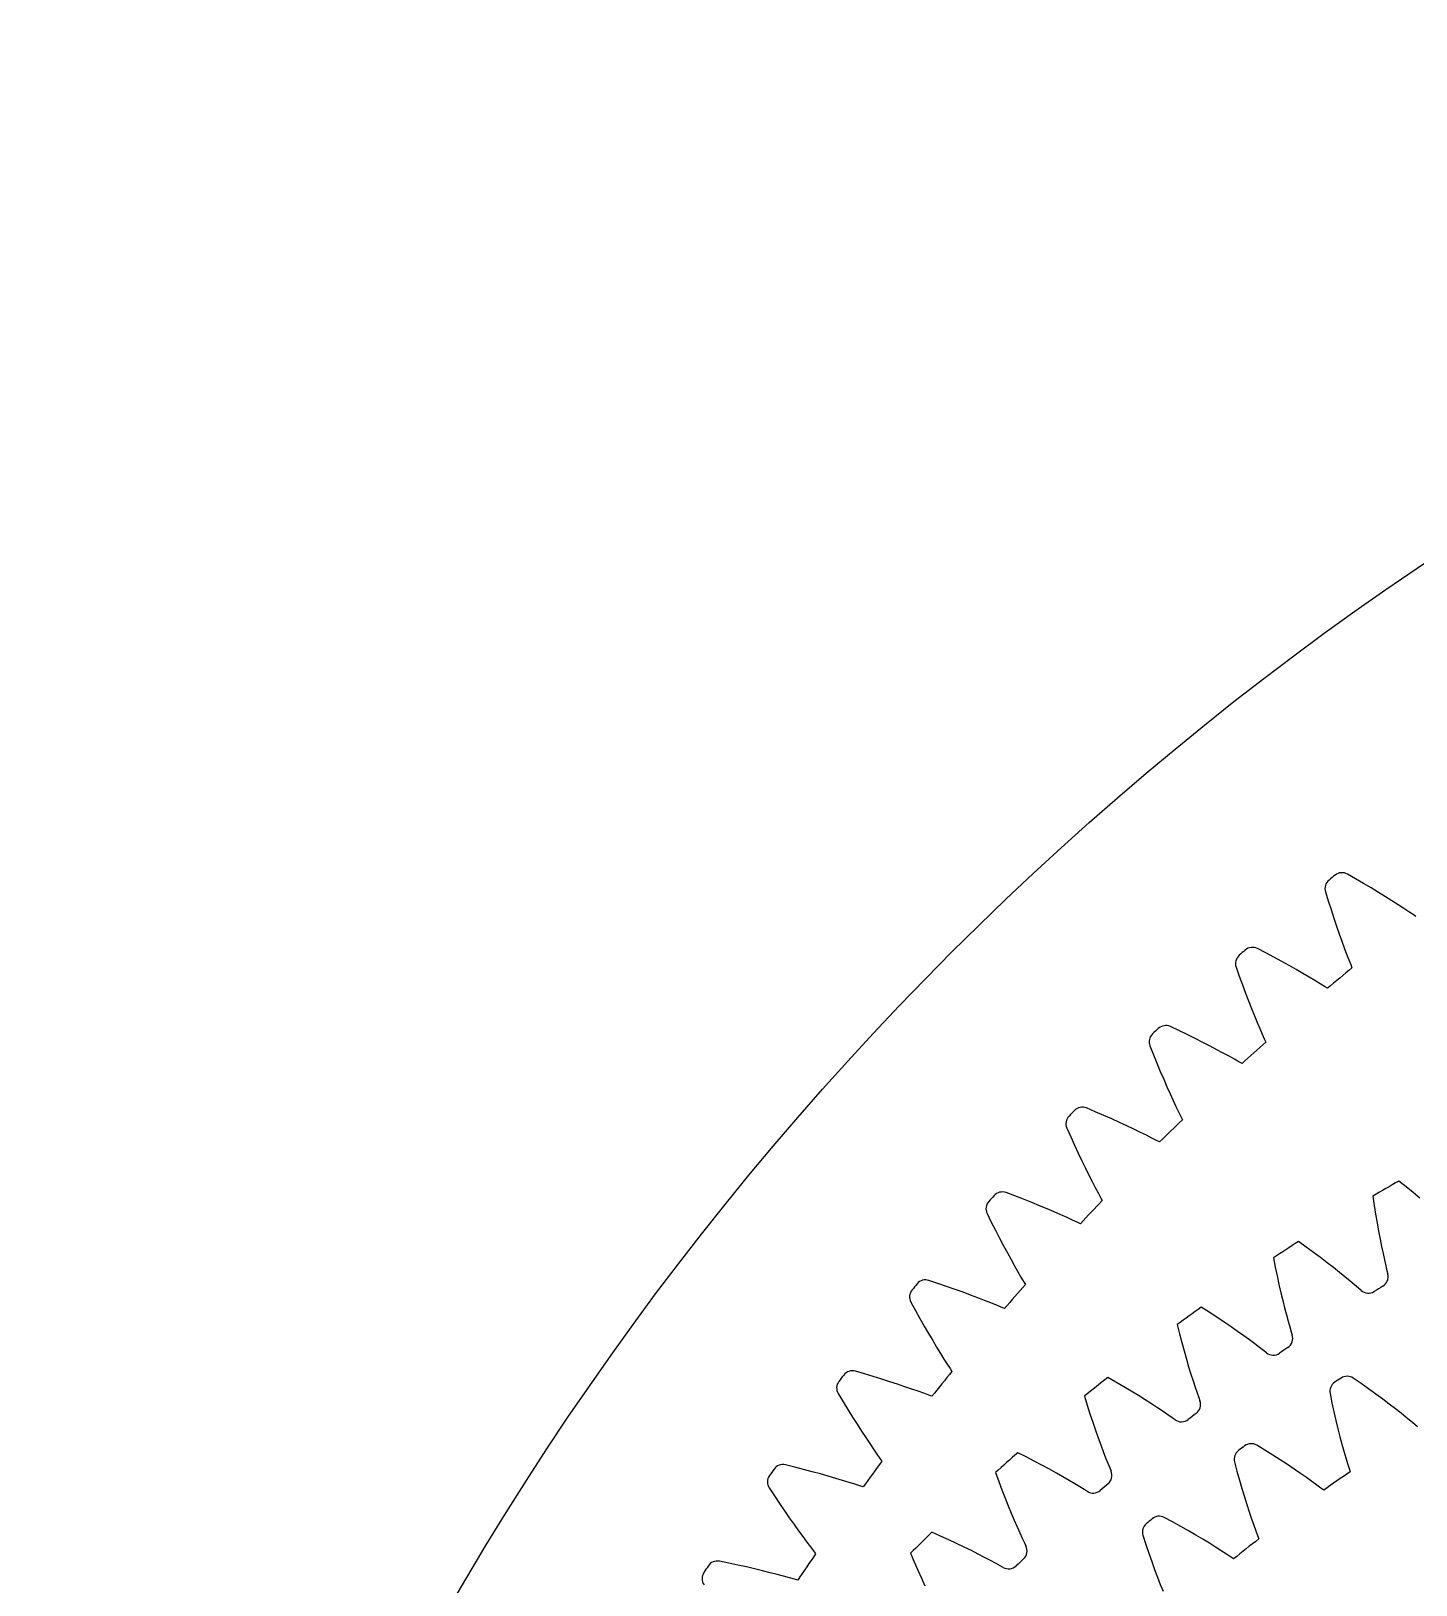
# Model space of a CAD drawing. Header units: millimetres. Extents: x -128 to 128, y -128 to 128.
# Drawn here: x -128.5 to -71.9, y 65 to 128.5 of the extents above; entities that cross this region are included whole.
import ezdxf

# ---------------------------------------------------------------- set-up
doc = ezdxf.new("R2010")
doc.units = ezdxf.units.MM

msp = doc.modelspace()

# ---------------------------------------------------------------- linework, layer by layer
at = {"layer": 'fixed_ring'}
for p, q in [((-74.35686, 93.848243), (-74.693144, 94.041944)), ((-74.032311, 93.658657), (-74.35686, 93.848243)), ((-73.720904, 93.473149), (-74.032311, 93.658657)), ((-73.423333, 93.292464), (-73.720904, 93.473149)), ((-75.594689, 93.318787), (-75.478569, 92.948486)), ((-75.478569, 92.948486), (-75.36392, 92.590533)), ((-73.140483, 93.117501), (-73.423333, 93.292464)), ((-72.873517, 92.949379), (-73.140483, 93.117501)), ((-72.624031, 92.789545), (-72.873517, 92.949379)), ((-72.394357, 92.639997), (-72.624031, 92.789545)), ((-75.36392, 92.590533), (-75.2504, 92.246293)), ((-75.2504, 92.246293), (-75.138586, 91.916606)), ((-72.188251, 92.503758), (-72.394357, 92.639997)), ((-72.012934, 92.386308), (-72.188251, 92.503758)), ((-71.893608, 92.305521), (-72.012934, 92.386308)), ((-75.138586, 91.916606), (-75.029164, 91.602532)), ((-75.029164, 91.602532), (-74.922973, 91.305447)), ((-78.029153, 90.817877), (-78.372871, 90.998055)), ((-77.697323, 90.641344), (-78.029153, 90.817877)), ((-74.922973, 91.305447), (-74.821081, 91.027224)), ((-74.821081, 91.027224), (-74.724929, 90.770573)), ((-79.244953, 90.239627), (-79.114203, 89.874236)), ((-77.378787, 90.468363), (-77.697323, 90.641344)), ((-77.074268, 90.299651), (-77.378787, 90.468363)), ((-76.784685, 90.136072), (-77.074268, 90.299651)), ((-74.724929, 90.770573), (-74.636657, 90.539816)), ((-74.636657, 90.539816), (-74.560045, 90.343192)), ((-74.560045, 90.343192), (-74.507074, 90.209179)), ((-79.114203, 89.874236), (-78.985414, 89.521124)), ((-76.511246, 89.978696), (-76.784685, 90.136072)), ((-76.255603, 89.828907), (-76.511246, 89.978696)), ((-76.020166, 89.688608), (-76.255603, 89.828907)), ((-75.808805, 89.560671), (-76.020166, 89.688608)), ((-75.628958, 89.450284), (-75.808805, 89.560671)), ((-78.985414, 89.521124), (-78.858298, 89.181669)), ((-78.858298, 89.181669), (-78.733466, 88.856688)), ((-75.506514, 89.374305), (-75.628958, 89.450284)), ((-78.733466, 88.856688), (-78.611644, 88.547212)), ((-78.611644, 88.547212), (-78.493725, 88.254584)), ((-81.578065, 87.643909), (-81.928675, 87.81028)), ((-81.239479, 87.480708), (-81.578065, 87.643909)), ((-78.493725, 88.254584), (-78.380852, 87.980632)), ((-78.380852, 87.980632), (-78.274573, 87.728007)), ((-78.274573, 87.728007), (-78.177197, 87.500941)), ((-82.769915, 87.01778), (-82.624742, 86.657876)), ((-80.914318, 87.320527), (-81.239479, 87.480708)), ((-80.603332, 87.164055), (-80.914318, 87.320527)), ((-80.307475, 87.012118), (-80.603332, 87.164055)), ((-80.027996, 86.865738), (-80.307475, 87.012118)), ((-78.177197, 87.500941), (-78.092828, 87.307519)), ((-78.092828, 87.307519), (-78.034571, 87.175718)), ((-82.624742, 86.657876), (-82.482016, 86.310163)), ((-79.7666, 86.726231), (-80.027996, 86.865738)), ((-79.52577, 86.595403), (-79.7666, 86.726231)), ((-79.309491, 86.47597), (-79.52577, 86.595403)), ((-79.125397, 86.37282), (-79.309491, 86.47597)), ((-79.000029, 86.301769), (-79.125397, 86.37282)), ((-82.482016, 86.310163), (-82.341505, 85.97603)), ((-82.341505, 85.97603), (-82.203851, 85.65627)), ((-82.203851, 85.65627), (-82.069822, 85.351882)), ((-82.069822, 85.351882), (-81.940363, 85.064173)), ((-84.997986, 84.331357), (-85.354932, 84.483658)), ((-81.940363, 85.064173), (-81.816687, 84.794925)), ((-81.816687, 84.794925), (-81.700449, 84.546725)), ((-81.700449, 84.546725), (-81.594122, 84.32371)), ((-84.653179, 84.181747), (-84.997986, 84.331357)), ((-84.321906, 84.03462), (-84.653179, 84.181747)), ((-84.004946, 83.890636), (-84.321906, 84.03462)), ((-83.703283, 83.750581), (-84.004946, 83.890636)), ((-81.594122, 84.32371), (-81.50213, 84.133794)), ((-81.50213, 84.133794), (-81.438679, 84.004414)), ((-86.164001, 83.65834), (-86.004634, 83.304492)), ((-86.004634, 83.304492), (-85.848197, 82.962729)), ((-83.418204, 83.615427), (-83.703283, 83.750581)), ((-83.151469, 83.486423), (-83.418204, 83.615427)), ((-82.905629, 83.365273), (-83.151469, 83.486423)), ((-82.684772, 83.254533), (-82.905629, 83.365273)), ((-82.496723, 83.158783), (-82.684772, 83.254533)), ((-85.848197, 82.962729), (-85.694513, 82.634446)), ((-85.694513, 82.634446), (-85.544255, 82.320411)), ((-82.368629, 83.092773), (-82.496723, 83.158783)), ((-85.544255, 82.320411), (-85.39823, 82.021592)), ((-85.39823, 82.021592), (-85.257435, 81.739258)), ((-85.257435, 81.739258), (-85.123154, 81.475139)), ((-85.123154, 81.475139), (-84.997139, 81.231757)), ((-88.283507, 80.885461), (-88.646226, 81.02345)), ((-87.933025, 80.749677), (-88.283507, 80.885461)), ((-87.596165, 80.615837), (-87.933025, 80.749677)), ((-84.997139, 81.231757), (-84.88203, 81.013145)), ((-84.88203, 81.013145), (-84.782561, 80.827037)), ((-84.782561, 80.827037), (-84.714016, 80.700281)), ((-89.421843, 80.166619), (-89.248534, 79.819387)), ((-87.27373, 80.484568), (-87.596165, 80.615837)), ((-86.966738, 80.356617), (-87.27373, 80.484568)), ((-86.676512, 80.232904), (-86.966738, 80.356617)), ((-86.404858, 80.114606), (-86.676512, 80.232904)), ((-86.154396, 80.003325), (-86.404858, 80.114606)), ((-89.248534, 79.819387), (-89.078634, 79.484113)), ((-89.078634, 79.484113), (-88.91202, 79.1622)), ((-85.929311, 79.901454), (-86.154396, 80.003325)), ((-85.737604, 79.813256), (-85.929311, 79.901454)), ((-85.606988, 79.75239), (-85.737604, 79.813256)), ((-88.91202, 79.1622), (-88.749396, 78.854387)), ((-88.749396, 78.854387), (-88.591607, 78.56161)), ((-88.591607, 78.56161), (-88.439699, 78.285096)), ((-88.439699, 78.285096), (-88.295023, 78.026525)), ((-88.295023, 78.026525), (-88.159432, 77.788345)), ((-88.159432, 77.788345), (-88.035723, 77.574482)), ((-88.035723, 77.574482), (-87.928933, 77.392476)), ((-91.429434, 77.311668), (-91.797352, 77.435128)), ((-91.073831, 77.189925), (-91.429434, 77.311668)), ((-90.731916, 77.069584), (-91.073831, 77.189925)), ((-90.404518, 76.951237), (-90.731916, 77.069584)), ((-90.092681, 76.835592), (-90.404518, 76.951237)), ((-87.928933, 77.392476), (-87.855403, 77.268545)), ((-92.538292, 76.548139), (-92.351315, 76.208071)), ((-92.351315, 76.208071), (-92.16822, 75.879816)), ((-89.797766, 76.723515), (-90.092681, 76.835592)), ((-89.521624, 76.616111), (-89.797766, 76.723515)), ((-89.266935, 76.514876), (-89.521624, 76.616111)), ((-89.037979, 76.422033), (-89.266935, 76.514876)), ((-88.842917, 76.341527), (-89.037979, 76.422033)), ((-88.709984, 76.285902), (-88.842917, 76.341527)), ((-92.16822, 75.879816), (-91.988939, 75.564782)), ((-91.988939, 75.564782), (-91.814206, 75.263678)), ((-91.814206, 75.263678), (-91.644902, 74.977405)), ((-91.644902, 74.977405), (-91.482121, 74.707149)), ((-91.482121, 74.707149), (-91.327279, 74.454535)), ((-91.327279, 74.454535), (-91.182326, 74.221933)), ((-94.430792, 73.61563), (-94.803328, 73.724365)), ((-91.182326, 74.221933), (-91.050213, 74.013158)), ((-91.050213, 74.013158), (-90.936271, 73.835541)), ((-90.936271, 73.835541), (-90.857873, 73.714632)), ((-94.07063, 73.508121), (-94.430792, 73.61563)), ((-93.724201, 73.401467), (-94.07063, 73.508121)), ((-93.392357, 73.296231), (-93.724201, 73.401467)), ((-93.076169, 73.193075), (-93.392357, 73.296231)), ((-92.777031, 73.092811), (-93.076169, 73.193075)), ((-92.496837, 72.996471), (-92.777031, 73.092811)), ((-95.508418, 72.808619), (-95.308069, 72.476254)), ((-95.308069, 72.476254), (-95.112068, 72.155538)), ((-92.238326, 72.905441), (-92.496837, 72.996471)), ((-92.005859, 72.821774), (-92.238326, 72.905441)), ((-91.80775, 72.749086), (-92.005859, 72.821774)), ((-91.672711, 72.69879), (-91.80775, 72.749086)), ((-95.112068, 72.155538), (-94.920405, 71.847881)), ((-94.920405, 71.847881), (-94.733839, 71.553961)), ((-94.733839, 71.553961), (-94.553288, 71.274646)), ((-94.553288, 71.274646), (-94.379891, 71.011075)), ((-94.379891, 71.011075), (-94.215128, 70.764816)), ((-94.215128, 70.764816), (-94.061043, 70.538161)), ((-94.061043, 70.538161), (-93.920733, 70.334804)), ((-97.282835, 69.80319), (-97.6594, 69.897028)), ((-93.920733, 70.334804), (-93.79982, 70.161858)), ((-93.79982, 70.161858), (-93.716677, 70.044161)), ((-96.918684, 69.710085), (-97.282835, 69.80319)), ((-96.568289, 69.617288), (-96.918684, 69.710085)), ((-96.232523, 69.525328), (-96.568289, 69.617288)), ((-95.912484, 69.434824), (-96.232523, 69.525328)), ((-95.609597, 69.346532), (-95.912484, 69.434824)), ((-95.325794, 69.261407), (-95.609597, 69.346532)), ((-95.063868, 69.180727), (-95.325794, 69.261407)), ((-98.327526, 68.953975), (-98.114121, 68.629837)), ((-98.114121, 68.629837), (-97.905525, 68.317168)), ((-94.828259, 69.106369), (-95.063868, 69.180727)), ((-94.627417, 69.041614), (-94.828259, 69.106369)), ((-94.490485, 68.996727), (-94.627417, 69.041614)), ((-97.905525, 68.317168), (-97.701782, 68.017373)), ((-97.701782, 68.017373), (-97.503679, 67.731103)), ((-97.503679, 67.731103), (-97.312165, 67.459187)), ((-97.312165, 67.459187), (-97.128426, 67.202718)), ((-97.128426, 67.202718), (-96.954004, 66.963204)), ((-96.954004, 66.963204), (-96.791029, 66.742855)), ((-96.791029, 66.742855), (-96.642746, 66.545236)), ((-96.642746, 66.545236), (-96.515053, 66.377234)), ((-96.515053, 66.377234), (-96.427296, 66.262935)), ((-99.981055, 65.880377), (-100.361053, 65.95917)), ((-99.61349, 65.801823), (-99.981055, 65.880377)), ((-99.259682, 65.72303), (-99.61349, 65.801823)), ((-98.920526, 65.644491), (-99.259682, 65.72303)), ((-98.597142, 65.566783), (-98.920526, 65.644491)), ((-98.290984, 65.490602), (-98.597142, 65.566783)), ((-98.004022, 65.416828), (-98.290984, 65.490602)), ((-97.739095, 65.346624), (-98.004022, 65.416828)), ((-97.500715, 65.281692), (-97.739095, 65.346624)), ((-97.297458, 65.224973), (-97.500715, 65.281692)), ((-97.15885, 65.185565), (-97.297458, 65.224973))]:
    msp.add_line(p, q, dxfattribs=at)
for centre, radius, start, end in [((0, 0), 120.375, 128.657286, 128.811068), ((-74.912431, 93.64899), 0.45, 60.836374, 128.657286), ((-75.163516, 93.447587), 0.45, 128.811068, 196.63198), ((0, 0), 120.375, 130.935767, 131.089549), ((-78.576363, 90.596693), 0.45, 63.114855, 130.935767), ((-78.819242, 90.385468), 0.45, 131.089549, 198.910462), ((0, 0), 117, 129.554551, 130.192284), ((0, 0), 120.375, 133.214248, 133.36803), ((-82.116049, 87.401145), 0.45, 65.393336, 133.214248), ((-82.350338, 87.18043), 0.45, 133.36803, 201.188943), ((0, 0), 117, 131.833032, 132.470765), ((-85.525892, 84.067398), 0.45, 67.671817, 135.492729), ((-85.751222, 83.837543), 0.45, 135.646511, 203.467424), ((0, 0), 120.375, 135.492729, 135.646511), ((0, 0), 117, 134.111513, 134.749246), ((-89.016515, 80.362091), 0.45, 137.924992, 205.745905), ((0, 0), 120.375, 137.77121, 137.924992), ((-88.800502, 80.600722), 0.45, 69.950298, 137.77121), ((0, 0), 117, 136.389994, 137.027727), ((-92.141055, 76.75957), 0.45, 140.203473, 208.024386), ((0, 0), 120.375, 140.049691, 140.203473), ((-91.9347, 77.006601), 0.45, 72.228779, 140.049691), ((0, 0), 117, 138.668475, 139.306208), ((-94.92353, 73.290716), 0.45, 74.50726, 142.328172), ((0, 0), 117, 140.946957, 141.584689), ((-95.119901, 73.035676), 0.45, 142.481954, 210.302867), ((0, 0), 120.375, 142.328172, 142.481954), ((-97.762267, 69.458943), 0.45, 76.785741, 144.606653), ((0, 0), 117, 143.225438, 143.86317), ((-97.948343, 69.196298), 0.45, 144.760436, 212.581348), ((0, 0), 120.375, 144.606653, 144.760436), ((0, 0), 117, 145.503919, 146.141651), ((-100.621909, 65.247507), 0.45, 147.038917, 214.859829), ((0, 0), 120.375, 146.885134, 147.038917), ((-100.446421, 65.517342), 0.45, 79.064222, 146.885134)]:
    msp.add_arc(centre, radius, start, end, dxfattribs=at)
at = {"layer": 'outer'}
msp.add_circle((0, 0), 128.494929, dxfattribs=at)
at = {"layer": 'thin_ring_external'}
for p, q in [((-72.294242, 81.255227), (-72.595606, 81.493235)), ((-73.652409, 80.883089), (-73.59697, 80.503097)), ((-72.005409, 81.021977), (-72.294242, 81.255227)), ((-71.729518, 80.794222), (-72.005409, 81.021977)), ((-73.59697, 80.503097), (-73.539386, 80.136335)), ((-73.539386, 80.136335), (-73.48009, 79.783529)), ((-73.48009, 79.783529), (-73.419577, 79.445562)), ((-73.419577, 79.445562), (-73.358425, 79.123538)), ((-76.38312, 78.798188), (-76.696243, 79.020498)), ((-76.082754, 78.57999), (-76.38312, 78.798188)), ((-73.358425, 79.123538), (-73.297323, 78.818889)), ((-73.297323, 78.818889), (-73.237129, 78.533554)), ((-77.720514, 78.357187), (-77.645745, 77.98052)), ((-75.795594, 78.366619), (-76.082754, 78.57999)), ((-75.5222, 78.158919), (-75.795594, 78.366619)), ((-75.263293, 77.957905), (-75.5222, 78.158919)), ((-73.237129, 78.533554), (-73.178965, 78.270327)), ((-73.178965, 78.270327), (-73.124436, 78.033652)), ((-77.645745, 77.98052), (-77.569508, 77.617178)), ((-77.569508, 77.617178), (-77.492275, 77.26786)), ((-75.019835, 77.764844), (-75.263293, 77.957905)), ((-74.793162, 77.581382), (-75.019835, 77.764844)), ((-74.585249, 77.409789), (-74.793162, 77.581382)), ((-73.124436, 78.033652), (-73.076252, 77.831988)), ((-73.076252, 77.831988), (-73.044427, 77.693371)), ((-77.492275, 77.26786), (-77.414584, 76.933423)), ((-77.414584, 76.933423), (-77.337069, 76.614941)), ((-74.399325, 77.253518), (-74.585249, 77.409789)), ((-74.241689, 77.11883), (-74.399325, 77.253518)), ((-74.132745, 77.027404), (-74.241689, 77.11883)), ((-80.341206, 76.135574), (-80.665273, 76.341605)), ((-77.337069, 76.614941), (-77.260492, 76.31381)), ((-77.260492, 76.31381), (-77.185807, 76.031921)), ((-81.654338, 75.626859), (-81.560434, 75.254502)), ((-80.030091, 75.932997), (-80.341206, 76.135574)), ((-79.732411, 75.734567), (-80.030091, 75.932997)), ((-79.448768, 75.541097), (-79.732411, 75.734567)), ((-77.185807, 76.031921), (-77.114278, 75.772007)), ((-77.114278, 75.772007), (-77.047736, 75.538425)), ((-81.560434, 75.254502), (-81.465744, 74.895526)), ((-79.179935, 75.353565), (-79.448768, 75.541097)), ((-78.926937, 75.173188), (-79.179935, 75.353565)), ((-78.691191, 75.001539), (-78.926937, 75.173188)), ((-78.474789, 74.840786), (-78.691191, 75.001539)), ((-77.047736, 75.538425), (-76.989317, 75.339484)), ((-76.989317, 75.339484), (-76.950456, 75.202673)), ((-81.465744, 74.895526), (-81.370775, 74.550607)), ((-81.370775, 74.550607), (-81.276109, 74.220573)), ((-78.281128, 74.694212), (-78.474789, 74.840786)), ((-78.116819, 74.567749), (-78.281128, 74.694212)), ((-78.003349, 74.482005), (-78.116819, 74.567749)), ((-81.276109, 74.220573), (-81.182433, 73.906465)), ((-81.182433, 73.906465), (-81.09058, 73.609637)), ((-84.158175, 73.27433), (-84.492339, 73.463545)), ((-83.837122, 73.087903), (-84.158175, 73.27433)), ((-83.529698, 72.904932), (-83.837122, 73.087903)), ((-81.09058, 73.609637), (-81.001599, 73.331929)), ((-81.001599, 73.331929), (-80.916892, 73.076006)), ((-80.916892, 73.076006), (-80.83851, 72.846126)), ((-85.443619, 72.69923), (-85.330824, 72.332153)), ((-83.236546, 72.726197), (-83.529698, 72.904932)), ((-82.958489, 72.552637), (-83.236546, 72.726197)), ((-82.696611, 72.385413), (-82.958489, 72.552637)), ((-80.83851, 72.846126), (-80.770009, 72.650429)), ((-80.770009, 72.650429), (-80.724213, 72.51578)), ((-85.330824, 72.332153), (-85.217928, 71.978481)), ((-85.217928, 71.978481), (-85.105472, 71.638861)), ((-82.452408, 72.226025), (-82.696611, 72.385413)), ((-82.228079, 72.076532), (-82.452408, 72.226025)), ((-82.027187, 71.940037), (-82.228079, 72.076532)), ((-81.856636, 71.822129), (-82.027187, 71.940037)), ((-81.738936, 71.742291), (-81.856636, 71.822129)), ((-85.105472, 71.638861), (-84.994078, 71.314091)), ((-84.994078, 71.314091), (-84.884485, 71.005176)), ((-84.884485, 71.005176), (-84.777595, 70.713425)), ((-84.777595, 70.713425), (-84.67455, 70.440622)), ((-87.824068, 70.221922), (-88.167457, 70.393828)), ((-87.493915, 70.052132), (-87.824068, 70.221922)), ((-87.177549, 69.885096), (-87.493915, 70.052132)), ((-86.875653, 69.721563), (-87.177549, 69.885096)), ((-84.67455, 70.440622), (-84.576887, 70.189359)), ((-84.576887, 70.189359), (-84.486869, 69.963781)), ((-84.486869, 69.963781), (-84.408465, 69.771836)), ((-89.07847, 69.581937), (-88.947079, 69.221098)), ((-88.947079, 69.221098), (-88.816272, 68.873651)), ((-86.589097, 69.562427), (-86.875653, 69.721563)), ((-86.319021, 69.408793), (-86.589097, 69.562427)), ((-86.066999, 69.262082), (-86.319021, 69.408793)), ((-85.83533, 69.124238), (-86.066999, 69.262082)), ((-84.408465, 69.771836), (-84.355853, 69.639702)), ((-88.816272, 68.873651), (-88.686621, 68.540217)), ((-85.62773, 68.998179), (-85.83533, 69.124238)), ((-85.451381, 68.889134), (-85.62773, 68.998179)), ((-85.329757, 68.815409), (-85.451381, 68.889134)), ((-88.686621, 68.540217), (-88.558789, 68.221558)), ((-88.558789, 68.221558), (-88.433566, 67.918642)), ((-88.433566, 67.918642), (-88.311919, 67.63273)), ((-88.311919, 67.63273), (-88.195079, 67.365544)), ((-88.195079, 67.365544), (-88.084713, 67.119595)), ((-91.329321, 66.986313), (-91.68104, 67.140461)), ((-90.990929, 66.833602), (-91.329321, 66.986313)), ((-90.666447, 66.682938), (-90.990929, 66.833602)), ((-90.356595, 66.535034), (-90.666447, 66.682938)), ((-88.084713, 67.119595), (-87.983294, 66.898908)), ((-87.983294, 66.898908), (-87.895192, 66.711217)), ((-87.895192, 66.711217), (-87.835902, 66.581941)), ((-92.549409, 66.283112), (-92.399765, 65.929453)), ((-90.062287, 66.390737), (-90.356595, 66.535034)), ((-89.784719, 66.251093), (-90.062287, 66.390737)), ((-89.525534, 66.117442), (-89.784719, 66.251093)), ((-89.287129, 65.991607), (-89.525534, 66.117442)), ((-92.399765, 65.929453), (-92.251388, 65.589139)), ((-92.251388, 65.589139), (-92.10488, 65.262759)), ((-89.073363, 65.876313), (-89.287129, 65.991607)), ((-88.891676, 65.776414), (-89.073363, 65.876313)), ((-88.766447, 65.708996), (-88.891676, 65.776414)), ((-92.10488, 65.262759), (-91.960944, 64.951043))]:
    msp.add_line(p, q, dxfattribs=at)
for centre, radius, start, end in [((-26.25, 0), 93.75, 119.627104, 120.372896), ((-26.25, 0), 93.75, 122.553933, 123.299726), ((-73.479708, 77.57922), 0.45, 301.332774, 14.694734), ((-73.832993, 77.363036), 0.45, 228.232095, 301.594055), ((-26.25, 0), 90.375, 121.332774, 121.594055), ((-26.25, 0), 93.75, 125.480762, 126.226555), ((-77.37934, 75.066445), 0.45, 304.259603, 17.621564), ((-77.721126, 74.832505), 0.45, 231.158924, 304.520884), ((-26.25, 0), 90.375, 124.259603, 124.520884), ((-26.25, 0), 93.75, 128.407592, 129.153384), ((-81.145582, 72.357831), 0.45, 307.186433, 20.548393), ((-26.25, 0), 90.375, 127.186433, 127.447714), ((-81.474977, 72.106744), 0.45, 234.085753, 307.447714), ((-26.25, 0), 93.75, 131.334421, 132.080213), ((-84.768608, 69.460443), 0.45, 310.113262, 23.475222), ((-85.084753, 69.192865), 0.45, 237.012583, 310.374543), ((-26.25, 0), 90.375, 130.113262, 130.374543), ((-26.25, 0), 93.75, 134.26125, 135.007043), ((-26.25, 0), 90.375, 133.040091, 133.301372), ((-88.238965, 66.381841), 0.45, 313.040091, 26.402051), ((-88.541035, 66.098469), 0.45, 239.939412, 313.301372)]:
    msp.add_arc(centre, radius, start, end, dxfattribs=at)
at = {"layer": 'thin_ring_internal'}
for p, q in [((-74.136863, 73.221051), (-74.458429, 73.442428)), ((-73.827461, 73.004216), (-74.136863, 73.221051)), ((-75.405039, 72.812259), (-75.324875, 72.430178)), ((-75.324875, 72.430178), (-75.244208, 72.06107)), ((-73.531842, 72.79189), (-73.827461, 73.004216)), ((-73.250573, 72.584938), (-73.531842, 72.79189)), ((-72.984385, 72.3844), (-73.250573, 72.584938)), ((-75.244208, 72.06107), (-75.162384, 71.706419)), ((-72.734248, 72.191566), (-72.984385, 72.3844)), ((-72.501518, 72.008112), (-72.734248, 72.191566)), ((-72.288198, 71.836344), (-72.501518, 72.008112)), ((-72.09757, 71.679759), (-72.288198, 71.836344)), ((-75.162384, 71.706419), (-75.079981, 71.36708)), ((-75.079981, 71.36708), (-74.997676, 71.044128)), ((-71.936051, 71.544682), (-72.09757, 71.679759)), ((-71.826462, 71.451723), (-71.936051, 71.544682)), ((-78.063951, 70.496727), (-78.397126, 70.700213)), ((-77.743169, 70.297111), (-78.063951, 70.496727)), ((-74.997676, 71.044128), (-74.916285, 70.738959)), ((-74.916285, 70.738959), (-74.836832, 70.453465)), ((-79.30791, 70.019291), (-79.207001, 69.642157)), ((-77.436396, 70.101246), (-77.743169, 70.297111)), ((-77.144246, 69.909963), (-77.436396, 70.101246)), ((-76.867503, 69.72426), (-77.144246, 69.909963)), ((-74.836832, 70.453465), (-74.760671, 70.19039)), ((-74.760671, 70.19039), (-74.689762, 69.954106)), ((-74.689762, 69.954106), (-74.627464, 69.752976)), ((-79.207001, 69.642157), (-79.106298, 69.278006)), ((-79.106298, 69.278006), (-79.005229, 68.928352)), ((-76.60721, 69.545374), (-76.867503, 69.72426)), ((-76.364808, 69.374903), (-76.60721, 69.545374)), ((-76.142427, 69.21504), (-76.364808, 69.374903)), ((-74.627464, 69.752976), (-74.583987, 69.616006)), ((-79.005229, 68.928352), (-78.904417, 68.594019)), ((-78.904417, 68.594019), (-78.804599, 68.276044)), ((-75.943532, 69.069099), (-76.142427, 69.21504)), ((-75.774877, 68.943044), (-75.943532, 69.069099)), ((-75.660375, 68.856208), (-75.774877, 68.943044)), ((-78.804599, 68.276044), (-78.706665, 67.975774)), ((-78.706665, 67.975774), (-78.61174, 67.695046)), ((-81.836405, 67.562013), (-82.180196, 67.747001)), ((-81.505201, 67.380212), (-81.836405, 67.562013)), ((-81.18819, 67.201392), (-81.505201, 67.380212)), ((-78.61174, 67.695046), (-78.521326, 67.436522)), ((-78.521326, 67.436522), (-78.437619, 67.204464)), ((-83.052436, 67.017358), (-82.931082, 66.646297)), ((-80.88603, 67.026349), (-81.18819, 67.201392)), ((-80.599559, 66.856036), (-80.88603, 67.026349)), ((-80.329885, 66.691631), (-80.599559, 66.856036)), ((-80.078536, 66.534651), (-80.329885, 66.691631)), ((-78.437619, 67.204464), (-78.364431, 67.007036)), ((-78.364431, 67.007036), (-78.313538, 66.872644)), ((-82.931082, 66.646297), (-82.810643, 66.288188)), ((-82.810643, 66.288188), (-82.690631, 65.944576)), ((-79.847756, 66.387172), (-80.078536, 66.534651)), ((-79.641189, 66.252309), (-79.847756, 66.387172)), ((-79.465902, 66.135653), (-79.641189, 66.252309)), ((-79.346828, 66.055199), (-79.465902, 66.135653)), ((-82.690631, 65.944576), (-82.571712, 65.616247)), ((-82.571712, 65.616247), (-82.454678, 65.304197)), ((-82.454678, 65.304197), (-82.340493, 65.009724)), ((-82.340493, 65.009724), (-82.230379, 64.734598))]:
    msp.add_line(p, q, dxfattribs=at)
for centre, radius, start, end in [((-74.963052, 72.896805), 0.45, 123.752697, 190.829044), ((-26.25, 0), 88.125, 123.55165, 123.752697), ((-74.706963, 73.067287), 0.45, 56.475304, 123.55165), ((-26.25, 0), 88.125, 126.682085, 126.883132), ((-78.624803, 70.312059), 0.45, 59.605739, 126.682085), ((-78.8712, 70.127847), 0.45, 126.883132, 193.959479), ((-26.25, 0), 84.75, 124.772022, 125.662761), ((-82.622306, 67.1496), 0.45, 130.013567, 197.089913), ((-26.25, 0), 88.125, 129.81252, 130.013567), ((-82.386335, 67.346993), 0.45, 62.736174, 129.81252), ((-26.25, 0), 84.75, 127.902457, 128.793195)]:
    msp.add_arc(centre, radius, start, end, dxfattribs=at)

doc.saveas('drawing.dxf')
